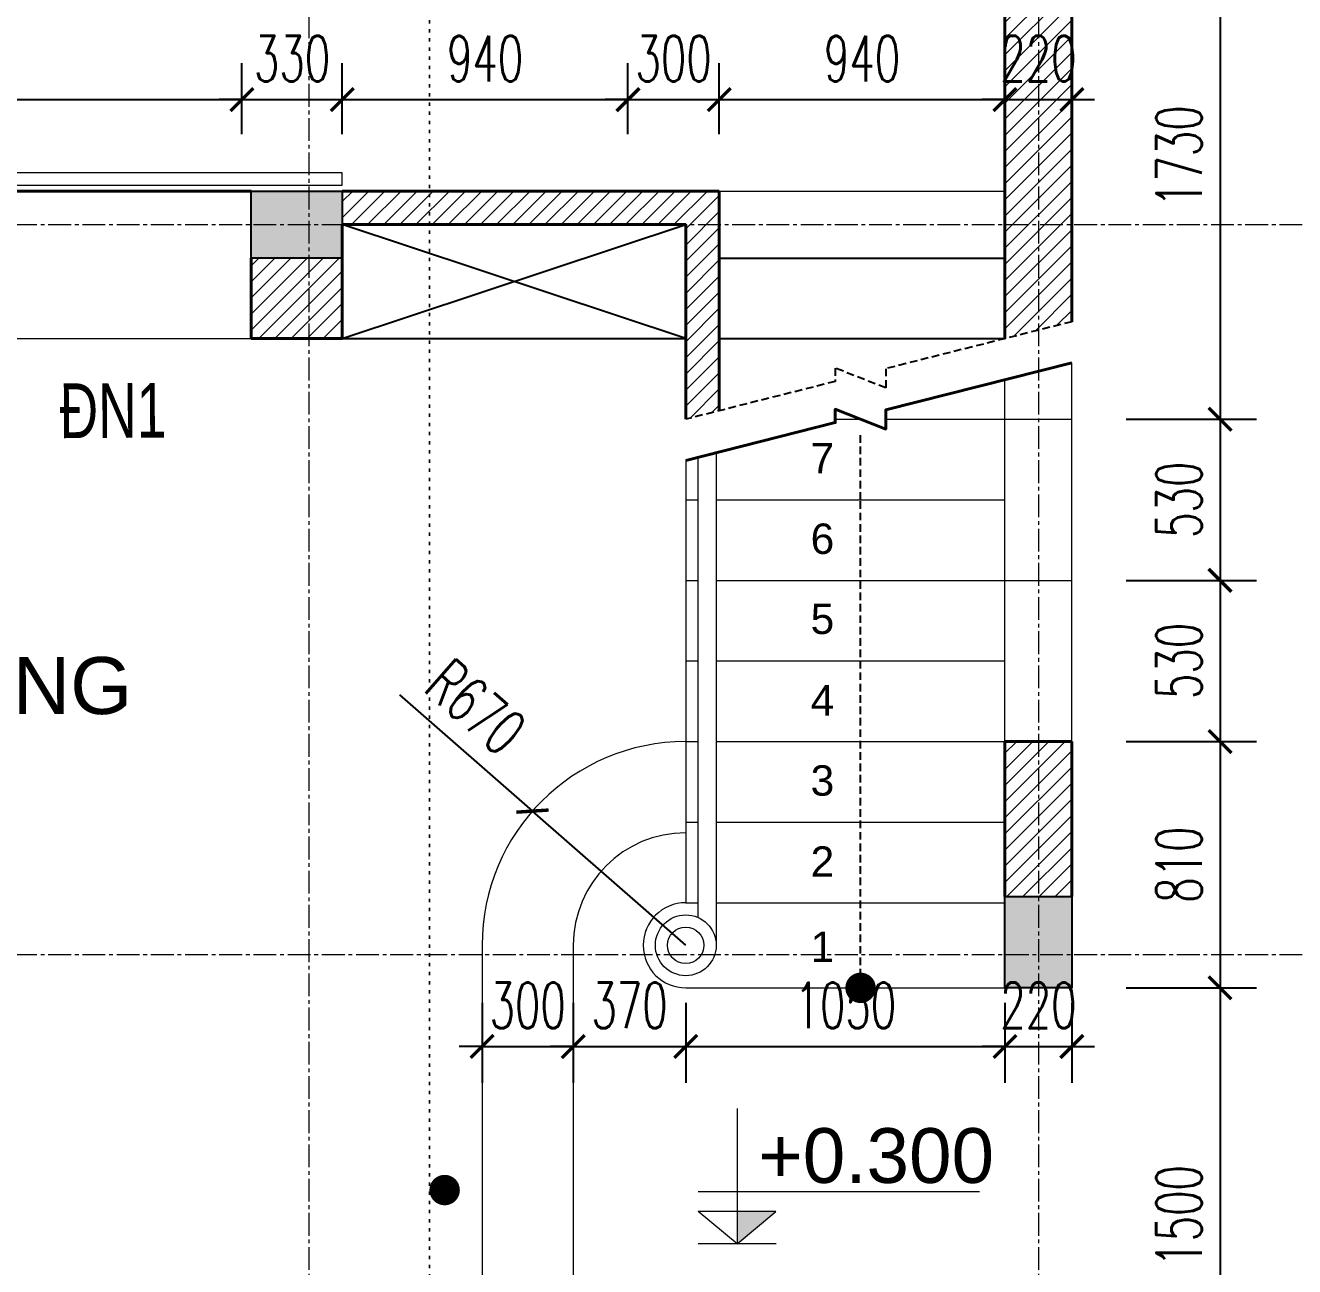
# Model space of a CAD drawing. Header units: millimetres. Extents: x -229618 to 2906, y -178063 to 96806.
# Drawn here: x -204185 to -200010, y -33371 to -29290 of the extents above; entities that cross this region are included whole.
import ezdxf
from ezdxf.enums import TextEntityAlignment as Align

# ---------------------------------------------------------------- set-up
doc = ezdxf.new("R2010")
doc.units = ezdxf.units.MM
doc.header["$LTSCALE"] = 200
doc.header["$MEASUREMENT"] = 0
doc.set_wipeout_variables(frame=1)
doc.header["$PDMODE"] = 3
doc.header["$PDSIZE"] = 50
for name, pattern in [('ACAD_ISO07W100', [3, 0, -3]), ('CENTER2', [1.125, 0.75, -0.125, 0.125, -0.125]), ('DASHED2', [0.375, 0.25, -0.125]), ('HIDDEN2', [0.1875, 0.125, -0.0625])]:
    doc.linetypes.add(name, pattern=pattern)
doc.layers.get('0').update_dxf_attribs({"color": 95, "linetype": 'CONTINUOUS'})
doc.layers.get('DEFPOINTS').update_dxf_attribs({"linetype": 'CONTINUOUS'})
for name, color, linetype, lineweight in [('cat', 1, 'CONTINUOUS', 40), ('hatch', 250, 'CONTINUOUS', 5), ('KH cat', 2, 'HIDDEN2', 50), ('nho', 252, 'CONTINUOUS', 15), ('thay', 7, 'CONTINUOUS', 18), ('tim', 18, 'CENTER2', 9)]:
    doc.layers.add(name, color=color, linetype=linetype, lineweight=lineweight)
for name, color, linetype in [('COT', 2, 'CONTINUOUS'), ('DIM', 251, 'CONTINUOUS'), ('NOITHAT', 99, 'CONTINUOUS'), ('TEXT', 33, 'CONTINUOUS'), ('thong ke cua', 7, 'CONTINUOUS'), ('VAT-LIEU', 251, 'CONTINUOUS')]:
    doc.layers.add(name, color=color, linetype=linetype)
doc.styles.add('Aria H iso', font='Vharial_0.ttf')
doc.styles.add('Arial N  iso', font='vnarialn_0.ttf')
doc.styles.add('Scale', font='vnsimli.shx', dxfattribs={"width": 0.65, "bigfont": 'bigfont.shx'})
doc.styles.add('T3', font='Vhavan_0.ttf', dxfattribs={"width": 0.8})
doc.dimstyles.new('Scale', dxfattribs={"dimscale": 75, "dimtxt": 2, "dimasz": 1, "dimexe": 1.6, "dimexo": 0, "dimgap": 0.8, "dimtad": 1, "dimdec": 0, "dimzin": 0, "dimdsep": 46, "dimtxsty": 'Scale', "dimblk": 'ARCHTICK', "dimcen": 0.1, "dimdle": 1, "dimclrd": 256, "dimclre": 256, "dimclrt": 3, "dimadec": 0, "dimazin": 0, "dimtfac": 1, "dimtdec": 0, "dimtix": 1, "dimtmove": 2, "dimatfit": 3, "dimldrblk": 'ARCHTICK', "dimfxl": 0, "dimtolj": 1, "dimtzin": 0, "dimarcsym": 0})

# ---------------------------------------------------------------- blocks, each defined once
blk = doc.blocks.new('cao do')
at = {"layer": 'thay'}
for p, q in [((0, 444.6), (0, 0)), ((798.2, 170.2), (-128.3, 170.2)), ((0, 0), (-127.9, 106.1)), ((127.9, 106.1), (-127.9, 106.1)), ((0, 0), (127.9, 106.1))]:
    blk.add_line(p, q, dxfattribs=at)
at = {"layer": 'thay', "ltscale": 600}
blk.add_line((128.3, 0), (-128.3, 0), dxfattribs=at)
at = {"layer": 'thay', "color": 150, "ltscale": 600}
blk.add_solid([(0, 0), (0, 106.1), (127.9, 106.1)], dxfattribs=at)
at = {"layer": 'TEXT', "style": 'Arial N  iso'}
blk.add_attdef('%%P0.000', text='', height=200, dxfattribs=at).set_placement((69.5, 290), align=Align.MIDDLE_LEFT)
blk = doc.blocks.new('_ArchTick')
at = {"color": 0, "linetype": 'ByBlock', "const_width": 0.15}
blk.add_lwpolyline([(-0.5, -0.5), (0.5, 0.5)], dxfattribs=at)
blk = doc.blocks.new('*D266')
at = {"layer": 'DEFPOINTS', "color": 0, "linetype": 'Continuous'}
for p in [(-203473, -29533.5), (-206763, -29647.7), (-203473, -29647.7)]:
    blk.add_point(p, dxfattribs=at)
at = {"layer": 'DIM', "linetype": 'Continuous', "lineweight": -2}
for p, q in [((-206763, -29647.7), (-206763, -29413.5)), ((-203473, -29647.7), (-203473, -29413.5)), ((-206838, -29533.5), (-203398, -29533.5))]:
    blk.add_line(p, q, dxfattribs=at)
at = {"layer": 'DIM', "linetype": 'Continuous', "lineweight": -2, "xscale": 75, "yscale": 75, "zscale": 75, "rotation": 180}
blk.add_blockref('_ArchTick', (-206763, -29533.5), dxfattribs=at)
at = {"layer": 'DIM', "linetype": 'Continuous', "lineweight": -2, "xscale": 75, "yscale": 75, "zscale": 75}
blk.add_blockref('_ArchTick', (-203473, -29533.5), dxfattribs=at)
at = {"layer": 'DIM', "color": 3, "linetype": 'Continuous', "insert": (-205118, -29398.5), "char_height": 150, "attachment_point": 5, "style": 'Scale'}
blk.add_mtext('\\A1;3290', dxfattribs=at)
blk = doc.blocks.new('*D267')
at = {"layer": 'DEFPOINTS', "color": 0, "linetype": 'Continuous'}
for p in [(-203143, -29533.5), (-203473, -29647.7), (-203143, -29647.7)]:
    blk.add_point(p, dxfattribs=at)
at = {"layer": 'DIM', "linetype": 'Continuous', "lineweight": -2}
for p, q in [((-203473, -29647.7), (-203473, -29413.5)), ((-203143, -29647.7), (-203143, -29413.5)), ((-203473, -29533.5), (-203548, -29533.5)), ((-203473, -29533.5), (-203143, -29533.5)), ((-203143, -29533.5), (-203068, -29533.5))]:
    blk.add_line(p, q, dxfattribs=at)
at = {"layer": 'DIM', "linetype": 'Continuous', "lineweight": -2, "xscale": 75, "yscale": 75, "zscale": 75}
blk.add_blockref('_ArchTick', (-203473, -29533.5), dxfattribs=at)
at = {"layer": 'DIM', "linetype": 'Continuous', "lineweight": -2, "xscale": 75, "yscale": 75, "zscale": 75, "rotation": 180}
blk.add_blockref('_ArchTick', (-203143, -29533.5), dxfattribs=at)
at = {"layer": 'DIM', "color": 3, "linetype": 'Continuous', "insert": (-203308, -29398.5), "char_height": 150, "attachment_point": 5, "style": 'Scale'}
blk.add_mtext('\\A1;330', dxfattribs=at)
blk = doc.blocks.new('*D268')
at = {"layer": 'DEFPOINTS', "color": 0, "linetype": 'Continuous'}
for p in [(-202203, -29533.5), (-203143, -29647.7), (-202203, -29647.7)]:
    blk.add_point(p, dxfattribs=at)
at = {"layer": 'DIM', "linetype": 'Continuous', "lineweight": -2}
for p, q in [((-203143, -29647.7), (-203143, -29413.5)), ((-202203, -29647.7), (-202203, -29413.5)), ((-203218, -29533.5), (-202128, -29533.5))]:
    blk.add_line(p, q, dxfattribs=at)
at = {"layer": 'DIM', "linetype": 'Continuous', "lineweight": -2, "xscale": 75, "yscale": 75, "zscale": 75, "rotation": 180}
blk.add_blockref('_ArchTick', (-203143, -29533.5), dxfattribs=at)
at = {"layer": 'DIM', "linetype": 'Continuous', "lineweight": -2, "xscale": 75, "yscale": 75, "zscale": 75}
blk.add_blockref('_ArchTick', (-202203, -29533.5), dxfattribs=at)
at = {"layer": 'DIM', "color": 3, "linetype": 'Continuous', "insert": (-202673, -29398.5), "char_height": 150, "attachment_point": 5, "style": 'Scale'}
blk.add_mtext('\\A1;940', dxfattribs=at)
blk = doc.blocks.new('*D269')
at = {"layer": 'DEFPOINTS', "color": 0, "linetype": 'Continuous'}
for p in [(-201903, -29533.5), (-202203, -29647.7), (-201903, -29647.7)]:
    blk.add_point(p, dxfattribs=at)
at = {"layer": 'DIM', "linetype": 'Continuous', "lineweight": -2}
for p, q in [((-202203, -29647.7), (-202203, -29413.5)), ((-201903, -29647.7), (-201903, -29413.5)), ((-202203, -29533.5), (-202278, -29533.5)), ((-202203, -29533.5), (-201903, -29533.5)), ((-201903, -29533.5), (-201828, -29533.5))]:
    blk.add_line(p, q, dxfattribs=at)
at = {"layer": 'DIM', "linetype": 'Continuous', "lineweight": -2, "xscale": 75, "yscale": 75, "zscale": 75}
blk.add_blockref('_ArchTick', (-202203, -29533.5), dxfattribs=at)
at = {"layer": 'DIM', "linetype": 'Continuous', "lineweight": -2, "xscale": 75, "yscale": 75, "zscale": 75, "rotation": 180}
blk.add_blockref('_ArchTick', (-201903, -29533.5), dxfattribs=at)
at = {"layer": 'DIM', "color": 3, "linetype": 'Continuous', "insert": (-202053, -29398.5), "char_height": 150, "attachment_point": 5, "style": 'Scale'}
blk.add_mtext('\\A1;300', dxfattribs=at)
blk = doc.blocks.new('*D270')
at = {"layer": 'DEFPOINTS', "color": 0, "linetype": 'Continuous'}
for p in [(-200963, -29533.5), (-201903, -29647.7), (-200963, -29647.7)]:
    blk.add_point(p, dxfattribs=at)
at = {"layer": 'DIM', "linetype": 'Continuous', "lineweight": -2}
for p, q in [((-201903, -29647.7), (-201903, -29413.5)), ((-200963, -29647.7), (-200963, -29413.5)), ((-201978, -29533.5), (-200888, -29533.5))]:
    blk.add_line(p, q, dxfattribs=at)
at = {"layer": 'DIM', "linetype": 'Continuous', "lineweight": -2, "xscale": 75, "yscale": 75, "zscale": 75, "rotation": 180}
blk.add_blockref('_ArchTick', (-201903, -29533.5), dxfattribs=at)
at = {"layer": 'DIM', "linetype": 'Continuous', "lineweight": -2, "xscale": 75, "yscale": 75, "zscale": 75}
blk.add_blockref('_ArchTick', (-200963, -29533.5), dxfattribs=at)
at = {"layer": 'DIM', "color": 3, "linetype": 'Continuous', "insert": (-201433, -29398.5), "char_height": 150, "attachment_point": 5, "style": 'Scale'}
blk.add_mtext('\\A1;940', dxfattribs=at)
blk = doc.blocks.new('*D271')
at = {"layer": 'DEFPOINTS', "color": 0, "linetype": 'Continuous'}
for p in [(-200743, -29533.5), (-200963, -29647.7), (-200743, -29647.7)]:
    blk.add_point(p, dxfattribs=at)
at = {"layer": 'DIM', "linetype": 'Continuous', "lineweight": -2}
for p, q in [((-200963, -29647.7), (-200963, -29413.5)), ((-200743, -29647.7), (-200743, -29413.5)), ((-200963, -29533.5), (-201038, -29533.5)), ((-200963, -29533.5), (-200743, -29533.5)), ((-200743, -29533.5), (-200668, -29533.5))]:
    blk.add_line(p, q, dxfattribs=at)
at = {"layer": 'DIM', "linetype": 'Continuous', "lineweight": -2, "xscale": 75, "yscale": 75, "zscale": 75}
blk.add_blockref('_ArchTick', (-200963, -29533.5), dxfattribs=at)
at = {"layer": 'DIM', "linetype": 'Continuous', "lineweight": -2, "xscale": 75, "yscale": 75, "zscale": 75, "rotation": 180}
blk.add_blockref('_ArchTick', (-200743, -29533.5), dxfattribs=at)
at = {"layer": 'DIM', "color": 3, "linetype": 'Continuous', "insert": (-200853, -29398.5), "char_height": 150, "attachment_point": 5, "style": 'Scale'}
blk.add_mtext('\\A1;220', dxfattribs=at)
blk = doc.blocks.new('*D288')
at = {"layer": 'DEFPOINTS', "color": 0, "linetype": 'Continuous'}
for p in [(-202517.2, -31873.3), (-202013, -32314.5)]:
    blk.add_point(p, dxfattribs=at)
at = {"layer": 'DIM', "linetype": 'Continuous', "lineweight": -2}
for p in [(-202954.5, -31490.6), (-202013, -32314.5)]:
    blk.add_line(p, (-202517.2, -31873.3), dxfattribs=at)
at = {"layer": 'DIM', "linetype": 'Continuous', "lineweight": -2, "xscale": 75, "yscale": 75, "zscale": 75, "rotation": 318.8104826487849}
blk.add_blockref('_ArchTick', (-202517.2, -31873.3), dxfattribs=at)
at = {"layer": 'DIM', "color": 3, "linetype": 'Continuous', "insert": (-202703.4, -31531), "char_height": 150, "attachment_point": 5, "rotation": 318.8105, "style": 'Scale'}
blk.add_mtext('\\A1;R670', dxfattribs=at)
blk = doc.blocks.new('*D289')
at = {"layer": 'DEFPOINTS', "color": 0, "linetype": 'Continuous'}
for p in [(-202683, -32503.5), (-202383, -32503.5), (-202383, -32647.3)]:
    blk.add_point(p, dxfattribs=at)
at = {"layer": 'DIM', "linetype": 'Continuous', "lineweight": -2}
for p, q in [((-202683, -32503.5), (-202683, -32767.3)), ((-202383, -32503.5), (-202383, -32767.3)), ((-202683, -32647.3), (-202758, -32647.3)), ((-202683, -32647.3), (-202383, -32647.3)), ((-202383, -32647.3), (-202308, -32647.3))]:
    blk.add_line(p, q, dxfattribs=at)
at = {"layer": 'DIM', "linetype": 'Continuous', "lineweight": -2, "xscale": 75, "yscale": 75, "zscale": 75}
blk.add_blockref('_ArchTick', (-202683, -32647.3), dxfattribs=at)
at = {"layer": 'DIM', "linetype": 'Continuous', "lineweight": -2, "xscale": 75, "yscale": 75, "zscale": 75, "rotation": 180}
blk.add_blockref('_ArchTick', (-202383, -32647.3), dxfattribs=at)
at = {"layer": 'DIM', "color": 3, "linetype": 'Continuous', "insert": (-202533, -32512.3), "char_height": 150, "attachment_point": 5, "style": 'Scale'}
blk.add_mtext('\\A1;300', dxfattribs=at)
blk = doc.blocks.new('*D290')
at = {"layer": 'DEFPOINTS', "color": 0, "linetype": 'Continuous'}
for p in [(-200564.5, -28854.5), (-200564.5, -30584.5), (-200255.6, -30584.5)]:
    blk.add_point(p, dxfattribs=at)
at = {"layer": 'DIM', "linetype": 'Continuous', "lineweight": -2}
for p, q in [((-200255.6, -28779.5), (-200255.6, -30659.5)), ((-200564.5, -28854.5), (-200135.6, -28854.5)), ((-200564.5, -30584.5), (-200135.6, -30584.5))]:
    blk.add_line(p, q, dxfattribs=at)
at = {"layer": 'DIM', "linetype": 'Continuous', "lineweight": -2, "xscale": 75, "yscale": 75, "zscale": 75}
for p, rotation in [((-200255.6, -28854.5), 90), ((-200255.6, -30584.5), 270)]:
    blk.add_blockref('_ArchTick', p, dxfattribs=dict(at, rotation=rotation))
at = {"layer": 'DIM', "color": 3, "linetype": 'Continuous', "insert": (-200390.6, -29719.5), "char_height": 150, "attachment_point": 5, "rotation": 90, "style": 'Scale'}
blk.add_mtext('\\A1;1730', dxfattribs=at)
blk = doc.blocks.new('*D291')
at = {"layer": 'DEFPOINTS', "color": 0, "linetype": 'Continuous'}
for p in [(-200564.5, -31644.5), (-200564.5, -32454.5), (-200255.6, -32454.5)]:
    blk.add_point(p, dxfattribs=at)
at = {"layer": 'DIM', "linetype": 'Continuous', "lineweight": -2}
for p, q in [((-200255.6, -31569.5), (-200255.6, -32529.5)), ((-200564.5, -31644.5), (-200135.6, -31644.5)), ((-200564.5, -32454.5), (-200135.6, -32454.5))]:
    blk.add_line(p, q, dxfattribs=at)
at = {"layer": 'DIM', "linetype": 'Continuous', "lineweight": -2, "xscale": 75, "yscale": 75, "zscale": 75}
for p, rotation in [((-200255.6, -31644.5), 90), ((-200255.6, -32454.5), 270)]:
    blk.add_blockref('_ArchTick', p, dxfattribs=dict(at, rotation=rotation))
at = {"layer": 'DIM', "color": 3, "linetype": 'Continuous', "insert": (-200390.6, -32049.5), "char_height": 150, "attachment_point": 5, "rotation": 90, "style": 'Scale'}
blk.add_mtext('\\A1;810', dxfattribs=at)
blk = doc.blocks.new('*D292')
at = {"layer": 'DEFPOINTS', "color": 0, "linetype": 'Continuous'}
for p in [(-200564.5, -32454.5), (-200564.5, -33954.5), (-200255.6, -33954.5)]:
    blk.add_point(p, dxfattribs=at)
at = {"layer": 'DIM', "linetype": 'Continuous', "lineweight": -2}
for p, q in [((-200255.6, -32379.5), (-200255.6, -34029.5)), ((-200564.5, -32454.5), (-200135.6, -32454.5)), ((-200564.5, -33954.5), (-200135.6, -33954.5))]:
    blk.add_line(p, q, dxfattribs=at)
at = {"layer": 'DIM', "linetype": 'Continuous', "lineweight": -2, "xscale": 75, "yscale": 75, "zscale": 75}
for p, rotation in [((-200255.6, -32454.5), 90), ((-200255.6, -33954.5), 270)]:
    blk.add_blockref('_ArchTick', p, dxfattribs=dict(at, rotation=rotation))
at = {"layer": 'DIM', "color": 3, "linetype": 'Continuous', "insert": (-200390.6, -33204.5), "char_height": 150, "attachment_point": 5, "rotation": 90, "style": 'Scale'}
blk.add_mtext('\\A1;1500', dxfattribs=at)
blk = doc.blocks.new('*D314')
at = {"layer": 'DEFPOINTS', "color": 0, "linetype": 'Continuous'}
for p in [(-202383, -32503.5), (-202013, -32503.5), (-202013, -32647.3)]:
    blk.add_point(p, dxfattribs=at)
at = {"layer": 'DIM', "linetype": 'Continuous', "lineweight": -2}
for p, q in [((-202383, -32503.5), (-202383, -32767.3)), ((-202013, -32503.5), (-202013, -32767.3)), ((-202383, -32647.3), (-202458, -32647.3)), ((-202383, -32647.3), (-202013, -32647.3)), ((-202013, -32647.3), (-201938, -32647.3))]:
    blk.add_line(p, q, dxfattribs=at)
at = {"layer": 'DIM', "linetype": 'Continuous', "lineweight": -2, "xscale": 75, "yscale": 75, "zscale": 75}
blk.add_blockref('_ArchTick', (-202383, -32647.3), dxfattribs=at)
at = {"layer": 'DIM', "linetype": 'Continuous', "lineweight": -2, "xscale": 75, "yscale": 75, "zscale": 75, "rotation": 180}
blk.add_blockref('_ArchTick', (-202013, -32647.3), dxfattribs=at)
at = {"layer": 'DIM', "color": 3, "linetype": 'Continuous', "insert": (-202198, -32512.3), "char_height": 150, "attachment_point": 5, "style": 'Scale'}
blk.add_mtext('\\A1;370', dxfattribs=at)
blk = doc.blocks.new('*D315')
at = {"layer": 'DEFPOINTS', "color": 0, "linetype": 'Continuous'}
for p in [(-202013, -32503.5), (-200963, -32503.5), (-200963, -32647.3)]:
    blk.add_point(p, dxfattribs=at)
at = {"layer": 'DIM', "linetype": 'Continuous', "lineweight": -2}
for p, q in [((-202013, -32503.5), (-202013, -32767.3)), ((-200963, -32503.5), (-200963, -32767.3)), ((-202088, -32647.3), (-200888, -32647.3))]:
    blk.add_line(p, q, dxfattribs=at)
at = {"layer": 'DIM', "linetype": 'Continuous', "lineweight": -2, "xscale": 75, "yscale": 75, "zscale": 75, "rotation": 180}
blk.add_blockref('_ArchTick', (-202013, -32647.3), dxfattribs=at)
at = {"layer": 'DIM', "linetype": 'Continuous', "lineweight": -2, "xscale": 75, "yscale": 75, "zscale": 75}
blk.add_blockref('_ArchTick', (-200963, -32647.3), dxfattribs=at)
at = {"layer": 'DIM', "color": 3, "linetype": 'Continuous', "insert": (-201488, -32512.3), "char_height": 150, "attachment_point": 5, "style": 'Scale'}
blk.add_mtext('\\A1;1050', dxfattribs=at)
blk = doc.blocks.new('*D316')
at = {"layer": 'DEFPOINTS', "color": 0, "linetype": 'Continuous'}
for p in [(-200963, -32503.5), (-200743, -32503.5), (-200743, -32647.3)]:
    blk.add_point(p, dxfattribs=at)
at = {"layer": 'DIM', "linetype": 'Continuous', "lineweight": -2}
for p, q in [((-200963, -32503.5), (-200963, -32767.3)), ((-200743, -32503.5), (-200743, -32767.3)), ((-200963, -32647.3), (-201038, -32647.3)), ((-200963, -32647.3), (-200743, -32647.3)), ((-200743, -32647.3), (-200668, -32647.3))]:
    blk.add_line(p, q, dxfattribs=at)
at = {"layer": 'DIM', "linetype": 'Continuous', "lineweight": -2, "xscale": 75, "yscale": 75, "zscale": 75}
blk.add_blockref('_ArchTick', (-200963, -32647.3), dxfattribs=at)
at = {"layer": 'DIM', "linetype": 'Continuous', "lineweight": -2, "xscale": 75, "yscale": 75, "zscale": 75, "rotation": 180}
blk.add_blockref('_ArchTick', (-200743, -32647.3), dxfattribs=at)
at = {"layer": 'DIM', "color": 3, "linetype": 'Continuous', "insert": (-200853, -32512.3), "char_height": 150, "attachment_point": 5, "style": 'Scale'}
blk.add_mtext('\\A1;220', dxfattribs=at)
blk = doc.blocks.new('*D165')
at = {"layer": 'DEFPOINTS', "color": 0, "linetype": 'Continuous'}
for p in [(-200564.5, -30584.5), (-200564.5, -31114.5), (-200255.6, -31114.5)]:
    blk.add_point(p, dxfattribs=at)
at = {"layer": 'DIM', "linetype": 'Continuous', "lineweight": -2}
for p, q in [((-200255.6, -30509.5), (-200255.6, -31189.5)), ((-200564.5, -30584.5), (-200135.6, -30584.5)), ((-200564.5, -31114.5), (-200135.6, -31114.5))]:
    blk.add_line(p, q, dxfattribs=at)
at = {"layer": 'DIM', "linetype": 'Continuous', "lineweight": -2, "xscale": 75, "yscale": 75, "zscale": 75}
for p, rotation in [((-200255.6, -30584.5), 90), ((-200255.6, -31114.5), 270)]:
    blk.add_blockref('_ArchTick', p, dxfattribs=dict(at, rotation=rotation))
at = {"layer": 'DIM', "color": 3, "linetype": 'Continuous', "insert": (-200390.6, -30849.5), "char_height": 150, "attachment_point": 5, "rotation": 90, "style": 'Scale'}
blk.add_mtext('\\A1;530', dxfattribs=at)
blk = doc.blocks.new('*D166')
at = {"layer": 'DEFPOINTS', "color": 0, "linetype": 'Continuous'}
for p in [(-200564.5, -31114.5), (-200564.5, -31644.5), (-200255.6, -31644.5)]:
    blk.add_point(p, dxfattribs=at)
at = {"layer": 'DIM', "linetype": 'Continuous', "lineweight": -2}
for p, q in [((-200255.6, -31039.5), (-200255.6, -31719.5)), ((-200564.5, -31114.5), (-200135.6, -31114.5)), ((-200564.5, -31644.5), (-200135.6, -31644.5))]:
    blk.add_line(p, q, dxfattribs=at)
at = {"layer": 'DIM', "linetype": 'Continuous', "lineweight": -2, "xscale": 75, "yscale": 75, "zscale": 75}
for p, rotation in [((-200255.6, -31114.5), 90), ((-200255.6, -31644.5), 270)]:
    blk.add_blockref('_ArchTick', p, dxfattribs=dict(at, rotation=rotation))
at = {"layer": 'DIM', "color": 3, "linetype": 'Continuous', "insert": (-200390.6, -31379.5), "char_height": 150, "attachment_point": 5, "rotation": 90, "style": 'Scale'}
blk.add_mtext('\\A1;530', dxfattribs=at)
blk = doc.blocks.new('kh cua')
at = {"ltscale": 600}
blk.add_wipeout([(0, 210.4), (-65, 200.1), (-123.6, 170.2), (-170.2, 123.6), (-200.1, 65), (-210.4, 0), (-200.1, -65), (-170.2, -123.6), (-123.6, -170.2), (-65, -200.1), (0, -210.4), (65, -200.1), (123.6, -170.2), (170.2, -123.6), (200.1, -65), (210.4, 0), (200.1, 65), (170.2, 123.6), (123.6, 170.2), (65, 200.1)], dxfattribs=at).dxf.layer = 'thong ke cua'
at = {"layer": 'thong ke cua', "color": 1, "style": 'T3', "width": 0.973787}
blk.add_attdef('AA', text='', height=180, rotation=0.3157, dxfattribs=at).set_placement((-171.5, -80.9), (179.8, -78.9), align=Align.FIT)

msp = doc.modelspace()

# ---------------------------------------------------------------- hatches: boundary and pattern name
at = {"layer": 'hatch', "linetype": 'Continuous'}
h = msp.add_hatch(dxfattribs=at)
h.set_pattern_fill('BT', color=256, scale=100, style=0)
h.set_pattern_definition([(0, (83.29, 12.83), (0, 100), [0, -100]), (0, (12.65, 56.06), (0, 100), [0, -100]), (0, (15.78, 38.46), (0, 100), [0, -100]), (0, (51, 46.67), (0, 100), [0, -100]), (0, (32.02, 75.43), (0, 100), [0, -100]), (0, (26.93, 62.72), (0, 100), [0, -100]), (0, (35.94, 84.04), (0, 100), [0, -100]), (0, (22.04, 92.45), (0, 100), [0, -100]), (0, (41.22, 70.54), (0, 100), [0, -100]), (0, (9.13, 70.93), (0, 100), [0, -100]), (0, (73.12, 71.32), (0, 100), [0, -100]), (0, (87.6, 74.06), (0, 100), [0, -100]), (0, (80.16, 63.89), (0, 100), [0, -100]), (0, (82.32, 50.2), (0, 100), [0, -100]), (0, (56.29, 62.13), (0, 100), [0, -100]), (0, (55.51, 34.55), (0, 100), [0, -100]), (0, (55.51, 25.94), (0, 100), [0, -100]), (0, (8.15, 23.98), (0, 100), [0, -100]), (0, (47.68, 35.72), (0, 100), [0, -100]), (0, (48.07, 2.46), (0, 100), [0, -100]), (0, (37.31, 23.79), (0, 100), [0, -100]), (0, (38.09, 14), (0, 100), [0, -100]), (0, (25.17, 6.77), (0, 100), [0, -100]), (0, (31.83, 20.07), (0, 100), [0, -100]), (0, (27.13, 24.18), (0, 100), [0, -100]), (45, (79.99, 21.105), (0, 100.00003), [8, -133.4214]), (135, (85.65, 26.76), (-100.00003, 0), [8, -133.4214]), (270, (79.99, 32.42), (100, -2e-14), [11.3137, -88.6863]), (180, (76.52, 22.38), (-1e-14, -100), [12, -88]), (270, (64.52, 22.38), (100, -2e-14), [12, -88]), (45, (64.52, 10.38), (0, 100.00003), [16.9706, -124.4508]), (90, (39.51, 29.29), (-100, 6e-15), [16.8, -83.2]), (180, (39.51, 46.09), (-1e-14, -100), [16.8, -83.2]), (315, (22.714, 46.095), (100.00003, -2e-14), [23.7588, -117.6626]), (135, (25.28, 11.31), (-100.00003, 0), [7, -134.4214]), (225, (20.33, 16.26), (-1e-14, -100.00003), [7, -134.4214]), (0, (15.38, 11.31), (0, 100), [9.8995, -90.1005]), (0, (61.83, 78.92), (0, 100), [13.75, -86.25]), (90, (75.58, 78.92), (-100, 6e-15), [13.75, -86.25]), (225, (75.584, 92.67), (-1e-14, -100.00003), [19.4454, -121.9759]), (270, (50.27, 80.91), (100, -2e-14), [12.5, -87.5]), (0, (50.27, 68.41), (0, 100), [12.5, -87.5]), (135, (62.77, 68.41), (-100.00003, 0), [17.6777, -123.7437]), (45, (56.63, 84.76), (0, 100.00003), [8.5, -132.9214]), (135, (62.64, 90.77), (-100.00003, 0), [8.5, -132.9214]), (270, (56.63, 96.78), (100, -2e-14), [12.0208, -87.9792]), (135, (17.366, 77.56), (-100.00003, 0), [14.1421, -127.2792]), (0, (7.37, 77.56), (0, 100), [10, -90]), (270, (7.37, 87.56), (100, -2e-14), [10, -90]), (45, (0, 0), (-49.497475, 49.497475), []), (45, (35, 0), (-49.497475, 49.497475), [])])
h.paths.add_polyline_path([(-200963, -26684.5), (-200743, -26684.5), (-200743, -26904.5), (-200963, -26904.5)])
h.paths.add_polyline_path([(-195563, -32234.5), (-195343, -32234.5), (-195343, -32454.5), (-195563, -32454.5)])
h.paths.add_polyline_path([(-196763, -28634.5), (-196543, -28634.5), (-196543, -28854.5), (-196763, -28854.5)])
h.paths.add_polyline_path([(-208763, -29834.5), (-208543, -29834.5), (-208543, -30054.5), (-208763, -30054.5)])
h.paths.add_polyline_path([(-207263, -29834.5), (-207043, -29834.5), (-207043, -30054.5), (-207263, -30054.5)])
h.paths.add_polyline_path([(-207263, -26684.5), (-207043, -26684.5), (-207043, -26904.5), (-207263, -26904.5)])
h.paths.add_polyline_path([(-195563, -32234.5), (-195643, -32234.5), (-195643, -32454.4), (-195563, -32454.4)])
h.paths.add_polyline_path([(-203363, -33954.5), (-203143, -33954.5), (-203143, -34254.5), (-203363, -34254.5)])
h.paths.add_polyline_path([(-203443, -36654.5), (-203443, -36434.5), (-203143, -36434.5), (-203143, -36654.5)])
h.paths.add_polyline_path([(-208463, -36434.5), (-208463, -36654.5), (-208763, -36654.5), (-208763, -36434.5)])
h.paths.add_polyline_path([(-195643, -36654.5), (-195643, -36434.5), (-195343, -36434.5), (-195343, -36654.5)])
h.paths.add_polyline_path([(-200663, -28634.5), (-200663, -28854.5), (-200963, -28854.5), (-200963, -28634.5)])
h.paths.add_polyline_path([(-203443, -30054.5), (-203443, -29834.5), (-203143, -29834.5), (-203143, -30054.5)])
h.paths.add_polyline_path([(-208463, -32234.5), (-208463, -32454.5), (-208763, -32454.5), (-208763, -32234.5)])
h.paths.add_polyline_path([(-200963, -32154.5), (-200743, -32154.5), (-200743, -32454.5), (-200963, -32454.5)])
h.paths.add_polyline_path([(-200663, -36434.5), (-200663, -36654.5), (-200963, -36654.5), (-200963, -36434.5)])
h = msp.add_hatch(dxfattribs=at)
h.set_pattern_fill('ANSI31', color=256, scale=300, style=0)
h.set_pattern_definition([(45, (-235340.12, -37193.56), (-26.516504, 26.516504), [])])
h.paths.add_polyline_path([(-201903, -29834.5), (-203143, -29834.5), (-203143, -29944.5), (-202013, -29944.5), (-202013, -30319.5), (-202013, -30584.5), (-201903, -30556.8)])
h.paths.add_polyline_path([(-203253, -26794.5), (-203363, -26794.5), (-203363, -26684.5), (-203253, -26684.5)])
h.paths.add_polyline_path([(-203253, -26904.5), (-203363, -26904.5), (-203363, -26794.5), (-203253, -26794.5)])
h.paths.add_polyline_path([(-203143, -26904.5), (-203253, -26904.5), (-203253, -26794.5), (-203143, -26794.5)])
h.paths.add_polyline_path([(-203143, -26794.5), (-203253, -26794.5), (-203253, -26684.5), (-203143, -26684.5)])
h.paths.add_polyline_path([(-200743, -30264), (-200963, -30319.5), (-200963, -28854.5), (-200743, -28854.5)])
h.paths.add_polyline_path([(-199653, -28854.5), (-200633, -28854.5), (-200633, -28634.5), (-200963, -28634.5), (-200963, -28524.5), (-199653, -28524.5)])
h.paths.add_polyline_path([(-200963, -26904.5), (-203143, -26904.5), (-203143, -26684.5), (-200963, -26684.5)])
h.paths.add_polyline_path([(-203363, -26904.5), (-206763, -26904.5), (-206763, -27014.5), (-207263, -27014.5), (-207263, -26904.5), (-207043, -26904.5), (-207043, -26684.5), (-203363, -26684.5)])
h.paths.add_polyline_path([(-196763, -28854.5), (-197203, -28854.5), (-197203, -28634.5), (-196763, -28634.5)])
h.paths.add_polyline_path([(-196543, -32234.5), (-196763, -32234.5), (-196763, -30054.5), (-197203, -30054.5), (-197203, -29834.5), (-196543, -29834.5)])
h.paths.add_polyline_path([(-196763, -32454.5), (-197203, -32454.5), (-197203, -32234.5), (-196763, -32234.5)])
h.paths.add_polyline_path([(-195343, -33324.5), (-195563, -33324.5), (-195563, -32454.5), (-195343, -32454.5)])
h.paths.add_polyline_path([(-200743, -27544.5), (-200963, -27544.5), (-200963, -26904.5), (-200743, -26904.5)])
h.paths.add_polyline_path([(-196763, -32234.5), (-196543, -32234.5), (-196543, -32454.5), (-196763, -32454.5)])
h.paths.add_polyline_path([(-195563, -33324.5), (-195343, -33324.5), (-195343, -33354.5), (-195563, -33354.5)])
h.paths.add_polyline_path([(-195563, -34064.5), (-195343, -34064.5), (-195343, -34634.5), (-195563, -34634.5)])
h.paths.add_polyline_path([(-196163, -34064.5), (-195343, -34064.5), (-195343, -33954.5), (-196163, -33954.5)])
h.paths.add_polyline_path([(-200633, -28854.5), (-200663, -28854.5), (-200663, -28634.5), (-200633, -28634.5)])
h = msp.add_hatch(dxfattribs=at)
h.set_pattern_fill('ANSI31', color=256, scale=300, style=0)
h.set_pattern_definition([(45, (-231220.12, -29953.56), (-26.516504, 26.516504), [])])
edge = h.paths.add_edge_path()
edge.add_line((-193093, -36544.5), (-193093, -36654.5))
edge.add_line((-193093, -36654.5), (-195343, -36654.5))
edge.add_line((-195343, -36654.5), (-195343, -36544.5))
edge.add_line((-195343, -36544.5), (-195319.8, -36544.5))
edge.add_arc((-195243, -36544.5), 76.7, 180, 360)
edge.add_line((-195166.3, -36544.5), (-193093, -36544.5))
h.paths.add_polyline_path([(-192983, -33299.5), (-192873, -33299.5), (-192873, -36434.5), (-192983, -36434.5)])
h.paths.add_polyline_path([(-192873, -30039.5), (-192983, -30039.5), (-192983, -26904.5), (-192873, -26904.5)])
h.paths.add_polyline_path([(-192983, -30149.5), (-192873, -30149.5), (-192873, -33189.5), (-192983, -33189.5)])
h.paths.add_polyline_path([(-196818, -26684.5), (-196818, -26794.5), (-193093, -26794.5), (-193093, -26684.5)])
h.paths.add_polyline_path([(-200633, -26684.5), (-200633, -26794.5), (-196928, -26794.5), (-196928, -26684.5)])
h = msp.add_hatch(dxfattribs=at)
h.set_pattern_fill('GRASS', color=256, scale=100, style=0)
h.set_pattern_definition([(270, (28077.07, -63878.09), (-70.710678, -70.710678), [18.75, -122.671356]), (315, (28077.07, -63878.09), (-70.71068, -70.71068), [18.75, -81.25]), (225, (28077.07, -63878.09), (-70.71068, 70.71068), [18.75, -81.25])])
edge = h.paths.add_edge_path()
edge.add_line((-193093, -26904.5), (-193013, -26904.5))
edge.add_line((-193013, -26904.5), (-193013, -29834.5))
edge.add_line((-193013, -29834.5), (-196538.9, -29834.5))
edge.add_line((-196538.9, -29834.5), (-196543, -28634.5))
edge.add_line((-196543, -28634.5), (-199653, -28634.5))
edge.add_line((-199653, -28634.5), (-199653, -28524.5))
edge.add_line((-199653, -28524.5), (-200743, -28524.5))
edge.add_line((-200743, -28524.5), (-200743, -26794.5))
edge.add_line((-200743, -26794.5), (-196127.7, -26794.5))
edge.add_line((-196127.7, -26794.5), (-196010.2, -26924.6))
edge.add_line((-196010.2, -26924.6), (-196328.1, -27243.9))
edge.add_arc((-196349.5, -27289.1), 50.1, -100.4934, 64.6844, ccw=False)
edge.add_line((-196358.7, -27338.4), (-196181.5, -27992.8))
edge.add_arc((-196132.3, -28032.8), 63.5, -48.1406, 140.935, ccw=False)
edge.add_line((-196089.9, -28080.1), (-196077.1, -28084.4))
edge.add_line((-196077.1, -28084.4), (-196098.6, -28106))
edge.add_arc((-196108.1, -28126.1), 22.3, -100.4934, 64.6844, ccw=False)
edge.add_line((-196112.1, -28148), (-196033.4, -28438.9))
edge.add_arc((-196011.5, -28456.6), 28.2, -48.1406, 140.935, ccw=False)
edge.add_line((-195992.7, -28477.6), (-195696.8, -28577.8))
edge.add_arc((-195661.8, -28589.7), 37, 42.1356, 161.2589, ccw=False)
edge.add_line((-195634.4, -28564.9), (-195379.2, -28309.6))
edge.add_arc((-195371.5, -28277.7), 32.8, 172.2514, 256.5234, ccw=False)
edge.add_arc((-195345.4, -28332.2), 83.2, 42.1356, 134.861, ccw=False)
edge.add_line((-195283.7, -28276.4), (-195034.2, -28026.8))
edge.add_line((-195034.2, -28026.8), (-194994.8, -28172.3))
edge.add_arc((-194972.9, -28190.1), 28.2, -48.1406, 140.935, ccw=False)
edge.add_line((-194954.1, -28211.1), (-194658.2, -28311.3))
edge.add_arc((-194623.2, -28323.1), 37, 42.1356, 161.2589, ccw=False)
edge.add_line((-194595.8, -28298.3), (-194340.6, -28043))
edge.add_arc((-194332.9, -28011.1), 32.8, 93.8736, 256.5234, ccw=False)
edge.add_line((-194335.1, -27978.4), (-194424.7, -27674.6))
edge.add_arc((-194439.7, -27646.3), 32, 256.985, 297.7763, ccw=False)
edge.add_line((-194446.9, -27677.5), (-194470.9, -27653.5))
edge.add_arc((-194439.7, -27646.3), 32, 167.009, 193.0151, ccw=False)
edge.add_line((-194470.9, -27639.1), (-194694.5, -27582.6))
edge.add_line((-194694.5, -27582.6), (-194693.6, -27556.4))
edge.add_arc((-194692.3, -27630.2), 73.8, 91.0249, 93.8736)
edge.add_line((-194697.3, -27556.5), (-194730.4, -27444.2))
edge.add_arc((-194737.3, -27499.2), 55.5, 42.1356, 82.858, ccw=False)
edge.add_line((-194696.2, -27462), (-194313.4, -27079))
edge.add_arc((-194302, -27031.2), 49.2, 93.8736, 256.5234, ccw=False)
edge.add_line((-194305.3, -26982.1), (-194360.6, -26794.5))
edge.add_line((-194360.6, -26794.5), (-193093, -26794.5))
edge.add_line((-193093, -26794.5), (-193093, -26904.5))
h = msp.add_hatch(dxfattribs=at)
h.set_pattern_fill('ANSI31', color=256, scale=300, style=0)
h.set_pattern_definition([(45, (-236950.12, -34153.56), (-26.516504, 26.516504), [])])
h.paths.add_polyline_path([(-208433, -32454.5), (-208463, -32454.5), (-208463, -32234.5), (-208433, -32234.5)])
h.paths.add_polyline_path([(-203143, -30319.5), (-203443, -30319.5), (-203443, -30054.5), (-203143, -30054.5)])
h.paths.add_polyline_path([(-208433, -30164.5), (-208873, -30164.5), (-208873, -29724.5), (-208433, -29724.5)])
h.paths.add_polyline_path([(-208543, -30054.5), (-208543, -29834.5), (-208763, -29834.5), (-208763, -30054.5)], flags=16)
h.paths.add_polyline_path([(-208543, -32894.5), (-208873, -32894.5), (-208873, -32234.5), (-208763, -32234.5), (-208763, -32454.5), (-208543, -32454.5)])
h.paths.add_polyline_path([(-200743, -32124.5), (-200963, -32124.5), (-200963, -31644.5), (-200743, -31644.5)])
h.paths.add_polyline_path([(-200963, -32154.5), (-200963, -32124.5), (-200743, -32124.5), (-200743, -32154.5)])
h.paths.add_polyline_path([(-207263, -31949.5), (-207043, -31949.5), (-207043, -32454.5), (-208433, -32454.5), (-208433, -32234.5), (-207263, -32234.5)])
h.paths.add_polyline_path([(-207043, -30449.5), (-207263, -30449.5), (-207263, -30054.5), (-207043, -30054.5)])
h.paths.add_polyline_path([(-204383, -29944.5), (-204383, -29834.5), (-206763, -29834.5), (-206763, -29724.5), (-207263, -29724.5), (-207263, -29834.5), (-207043, -29834.5), (-207043, -29944.5)])

# ---------------------------------------------------------------- linework, layer by layer
at = {"layer": 'cat', "linetype": 'Continuous'}
for p, q in [((-200963, -30319.5), (-200963, -28854.5)), ((-200743, -30264), (-200743, -28854.5)), ((-203143, -29834.5), (-201903, -29834.5)), ((-201903, -30556.8), (-201903, -29834.5)), ((-202013, -29944.5), (-203143, -29944.5)), ((-203143, -30054.5), (-203143, -29944.5)), ((-202013, -30584.5), (-202013, -29944.5)), ((-203443, -30054.5), (-203443, -30319.5)), ((-203143, -30319.5), (-203143, -30054.5)), ((-203143, -30319.5), (-203143, -30054.5)), ((-203143, -30319.5), (-203443, -30319.5)), ((-203143, -30319.5), (-203443, -30319.5)), ((-200963, -32154.5), (-200963, -31644.5)), ((-200963, -31644.5), (-200743, -31644.5)), ((-200743, -31644.5), (-200743, -32154.5))]:
    msp.add_line(p, q, dxfattribs=at)
for points in [[(-203443, -29834.5), (-206763, -29834.5), (-206763, -29724.5)], [(-200743, -30399.4), (-201355, -30553.8), (-201355, -30617.1), (-201521.1, -30551.9), (-201521.1, -30595.7), (-202013, -30719.9)]]:
    msp.add_lwpolyline(points, dxfattribs=at)
at = {"layer": 'COT', "linetype": 'Continuous'}
for points in [[(-203143, -30054.5), (-203443, -30054.5), (-203443, -29834.5), (-203143, -29834.5)], [(-203143, -30054.5), (-203443, -30054.5), (-203443, -29834.5), (-203143, -29834.5)], [(-200743, -32154.5), (-200743, -32454.5), (-200963, -32454.5), (-200963, -32154.5)]]:
    msp.add_lwpolyline(points, close=True, dxfattribs=at)
at = {"layer": 'DIM', "linetype": 'Continuous'}
for p, q in [((-201903, -30054.5), (-200963, -30054.5)), ((-201903, -30319.5), (-200963, -30319.5))]:
    msp.add_line(p, q, dxfattribs=at)
at = {"layer": 'KH cat', "linetype": 'ACAD_ISO07W100', "ltscale": 0.05}
msp.add_line((-202856.5, -39752.1), (-202856.5, -23846.6), dxfattribs=at)
at = {"layer": 'nho', "linetype": 'Continuous'}
msp.add_lwpolyline([(-203143, -29814.5), (-203143, -29774.5), (-204383, -29774.5), (-204383, -29814.5)], close=True, dxfattribs=at)
for points in [[(-201973, -30709.8), (-201973, -32222.9)], [(-201913, -30694.6), (-201913, -32314.5)]]:
    msp.add_lwpolyline(points, dxfattribs=at)
at = {"layer": 'nho', "linetype": 'Continuous', "const_width": 50}
for points in [[(-201463, -32454.5, -1), (-201413, -32454.5, -1)], [(-202806.1, -33094.5, -1), (-202806.1, -33144.5, -1)]]:
    msp.add_lwpolyline(points, format="xyb", close=True, dxfattribs=at)
at = {"layer": 'nho', "linetype": 'Continuous'}
msp.add_lwpolyline([(-202806.1, -33119.5, 0, 0, 0), (-202383, -33119.5, 100, 0, 0), (-202179.6, -33119.5, 0, 0, 0)], format="xyseb", dxfattribs=at)
for radius in [100, 60]:
    msp.add_circle((-202013, -32314.5), radius, dxfattribs=at)
at = {"layer": 'NOITHAT'}
for p, q in [((-203143, -30319.5), (-202013, -29944.5)), ((-202013, -30319.5), (-203143, -29944.5))]:
    msp.add_line(p, q, dxfattribs=at)
msp.add_lwpolyline([(-203143, -30319.5), (-202013, -30319.5), (-202013, -29944.5), (-203143, -29944.5)], close=True, dxfattribs=at)
at = {"layer": 'thay', "linetype": 'Continuous'}
for p, q in [((-204383, -29834.5), (-203443, -29834.5)), ((-204383, -30319.5), (-203443, -30319.5)), ((-200743, -31644.5), (-200743, -30399.4)), ((-200963, -31644.5), (-200963, -30454.9)), ((-201521.1, -30584.5), (-201438, -30584.5)), ((-201355, -30584.5), (-200963, -30584.5)), ((-200963, -30584.5), (-200743, -30584.5)), ((-202013, -30849.5), (-201973, -30849.5)), ((-201913, -30849.5), (-200963, -30849.5)), ((-202013, -31114.5), (-201973, -31114.5)), ((-201913, -31114.5), (-200963, -31114.5)), ((-200963, -31114.5), (-200743, -31114.5)), ((-202013, -31379.5), (-201973, -31379.5)), ((-201913, -31379.5), (-200963, -31379.5)), ((-202013, -31644.5), (-201973, -31644.5)), ((-201913, -31644.5), (-200963, -31644.5)), ((-202013, -31909.5), (-201973, -31909.5)), ((-201913, -31909.5), (-200963, -31909.5)), ((-202013, -32174.5), (-201973, -32174.5)), ((-201913, -32174.5), (-200963, -32174.5)), ((-202683, -32314.5), (-202683, -33954.5)), ((-202383, -32314.5), (-202383, -33954.5)), ((-202013, -32454.5), (-200963, -32454.5))]:
    msp.add_line(p, q, dxfattribs=at)
at = {"layer": 'thay'}
msp.add_line((-201903, -29834.5), (-200963, -29834.5), dxfattribs=at)
at = {"layer": 'thay', "linetype": 'Continuous'}
msp.add_lwpolyline([(-202013, -30719.9), (-202013, -32174.5)], dxfattribs=at)
for radius, end in [(670, 180), (370, 180), (140, 270)]:
    msp.add_arc((-202013, -32314.5), radius, 90, end, dxfattribs=at)
at = {"layer": 'tim', "ltscale": 0.5}
for p, q in [((-203253, -24419.5), (-203253, -39001.5)), ((-200853, -24419.5), (-200853, -39001.5)), ((-214460, -29944.5), (-191669.7, -29944.5)), ((-214460, -32344.5), (-191669.7, -32344.5))]:
    msp.add_line(p, q, dxfattribs=at)
at = {"layer": 'VAT-LIEU', "linetype": 'DASHED2', "ltscale": 0.5}
for points in [[(-200743, -30264), (-201355, -30418.4), (-201355, -30481.8), (-201521.1, -30416.6), (-201521.1, -30460.4), (-202013, -30584.5)], [(-201438, -32454.5), (-201438, -30849.5), (-201438, -30633.4)]]:
    msp.add_lwpolyline(points, dxfattribs=at)

# ---------------------------------------------------------------- block references
at = {"layer": 'thay', "linetype": 'Continuous'}
ref = msp.add_blockref('cao do', (-201844.4, -33296), dxfattribs=at)
ref.add_attrib('%%P0.000', '+0.300', dxfattribs={"layer": 'TEXT', "height": 180, "style": 'Arial N  iso'}).set_placement((-201774.9, -33006), align=Align.MIDDLE_LEFT)

# ---------------------------------------------------------------- texts
at = {"layer": 'TEXT', "linetype": 'Continuous', "style": 'Aria H iso'}
for s, p in [('7', (-201602.3, -30762.6)), ('6', (-201602.3, -31027.6)), ('5', (-201602.3, -31290.9)), ('4', (-201602.3, -31558.9)), ('3', (-201602.3, -31822.6)), ('2', (-201602.3, -32089.3))]:
    msp.add_text(s, height=100, dxfattribs=at).set_placement(p)
at = {"layer": 'TEXT', "style": 'Aria H iso'}
for s, height, p in [('tiÒn phßng', 187.5, (-205463.8, -31554.1)), ('1', 100, (-201602.3, -32369.3))]:
    msp.add_text(s, height=height, dxfattribs=at).set_placement(p)

# ---------------------------------------------------------------- dimensions: what is measured, and where the dimension line sits
at = {"layer": 'DIM', "linetype": 'Continuous'}
for p1, p2, distance, picture, middle in [((-200564.5, -28854.5), (-200564.5, -30584.5), 308.9, '*D290', (-200390.6, -29719.5)), ((-202683, -32503.5), (-202383, -32503.5), -143.9, '*D289', (-202533, -32512.3))]:
    dim = msp.add_aligned_dim(p1=p1, p2=p2, distance=distance, dimstyle='Scale', override={"dimfxl": 70}, dxfattribs=at)
    dim.commit()
    dim.dimension.update_dxf_attribs({"geometry": picture, "text_midpoint": middle})
for base, p1, p2, picture, middle in [((-203473, -29533.5), (-206763, -29647.7), (-203473, -29647.7), '*D266', (-205118, -29398.5)), ((-203143, -29533.5), (-203473, -29647.7), (-203143, -29647.7), '*D267', (-203308, -29398.5)), ((-202203, -29533.5), (-203143, -29647.7), (-202203, -29647.7), '*D268', (-202673, -29398.5)), ((-201903, -29533.5), (-202203, -29647.7), (-201903, -29647.7), '*D269', (-202053, -29398.5)), ((-200963, -29533.5), (-201903, -29647.7), (-200963, -29647.7), '*D270', (-201433, -29398.5)), ((-200743, -29533.5), (-200963, -29647.7), (-200743, -29647.7), '*D271', (-200853, -29398.5)), ((-202013, -32647.3), (-202383, -32503.5), (-202013, -32503.5), '*D314', (-202198, -32512.3)), ((-200963, -32647.3), (-202013, -32503.5), (-200963, -32503.5), '*D315', (-201488, -32512.3)), ((-200743, -32647.3), (-200963, -32503.5), (-200743, -32503.5), '*D316', (-200853, -32512.3))]:
    dim = msp.add_linear_dim(base=base, p1=p1, p2=p2, dimstyle='Scale', override={"dimfxl": 70}, dxfattribs=at)
    dim.commit()
    dim.dimension.update_dxf_attribs({"geometry": picture, "text_midpoint": middle})
for base, p1, p2, angle, picture, middle in [((-200255.6, -31114.5), (-200564.5, -30584.5), (-200564.5, -31114.5), 270, '*D165', (-200390.6, -30849.5)), ((-200255.6, -31644.5), (-200564.5, -31114.5), (-200564.5, -31644.5), 270, '*D166', (-200390.6, -31379.5)), ((-200255.6, -32454.5), (-200564.5, -31644.5), (-200564.5, -32454.5), 90, '*D291', (-200390.6, -32049.5)), ((-200255.6, -33954.5), (-200564.5, -32454.5), (-200564.5, -33954.5), 90, '*D292', (-200390.6, -33204.5))]:
    dim = msp.add_linear_dim(base=base, p1=p1, p2=p2, angle=angle, dimstyle='Scale', override={"dimfxl": 70}, dxfattribs=at)
    dim.commit()
    dim.dimension.update_dxf_attribs({"geometry": picture, "text_midpoint": middle})
dim = msp.add_radius_dim(center=(-202013, -32314.5), mpoint=(-202517.2, -31873.3), dimstyle='Scale', override={"dimfxl": 70}, dxfattribs=at)
dim.commit()
dim.dimension.update_dxf_attribs({"geometry": '*D288', "text_midpoint": (-202703.4, -31531)})

# ---------------------------------------------------------------- next in the draw order: block references
at = {"layer": 'thong ke cua'}
ref = msp.add_blockref('kh cua', (-203900.9, -30563), dxfattribs=at)
ref.add_attrib('AA', '®n1', dxfattribs={"color": 1, "height": 180, "rotation": 0.3157, "style": 'T3', "width": 0.691619}).set_placement((-204072.3, -30647), (-203721.1, -30645.1), align=Align.FIT)

doc.saveas('drawing.dxf')
